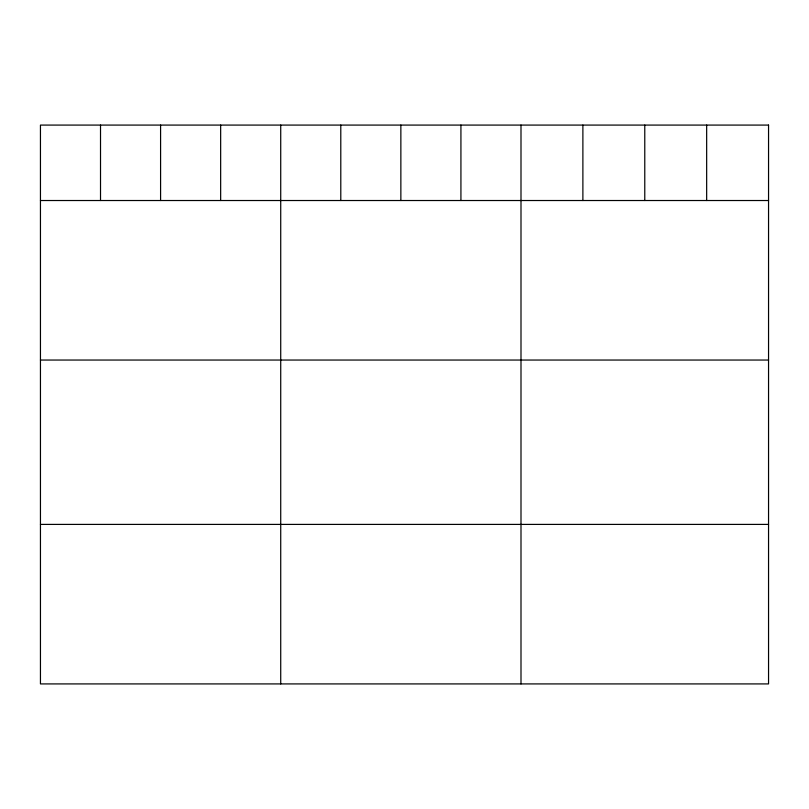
<?xml version="1.0" encoding="UTF-8"?>
<svg xmlns="http://www.w3.org/2000/svg" width="809" height="809" viewBox="0 0 809 809"><rect width="100%" height="100%" fill="white"/><g stroke="black" fill="none" stroke-linecap="round" stroke-linejoin="round"><path stroke-width="1.21" d="M40.45 200.521L768.55 200.521M40.45 360.045L768.55 360.045M40.45 524.404L768.55 524.404M706.661 125.082L706.661 200.521M644.773 125.082L644.773 200.521M582.885 125.082L582.885 200.521M520.996 125.082L520.996 683.918M460.928 125.082L460.928 200.521M400.859 125.082L400.859 200.521M340.791 125.082L340.791 200.521M280.723 125.082L280.723 683.918M220.655 125.082L220.655 200.521M160.587 125.082L160.587 200.521M100.518 125.082L100.518 200.521M768.55 125.082L40.45 125.082L40.45 683.918L768.55 683.918L768.55 125.082"/></g></svg>
